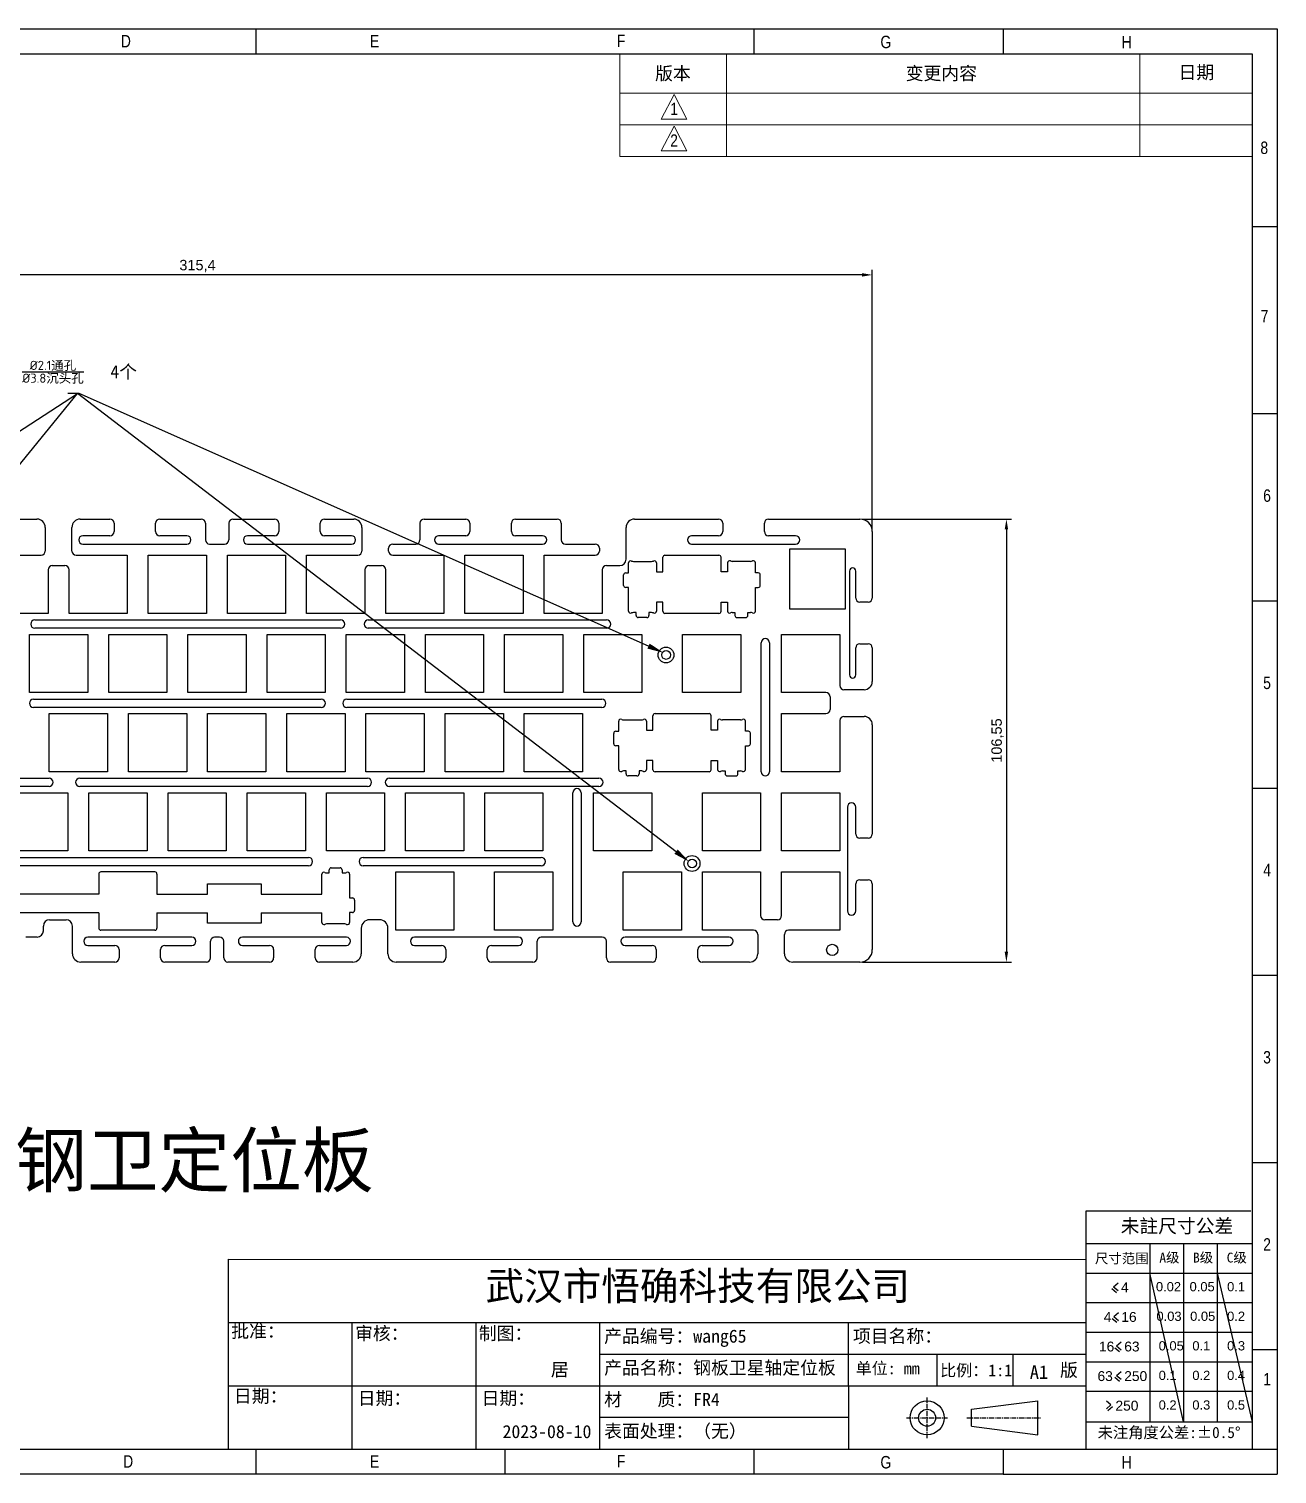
# Model space of a CAD drawing. Header units: millimetres. Extents: x 1591 to 2083, y -1082 to -735.
# Drawn here: x 1782.3 to 2082.6, y -1082.3 to -734.7 of the extents above; entities that cross this region are included whole.
import ezdxf
from ezdxf import colors
from ezdxf.entities.mleader import LeaderData, LeaderLine
from ezdxf.math import Vec2, Vec3

# ---------------------------------------------------------------- set-up
doc = ezdxf.new("R2010")
doc.units = ezdxf.units.MM
doc.linetypes.add('CENTER', pattern=[0.6, 0.375, -0.075, 0.075, -0.075])
doc.layers.add('TK', color=7, linetype='Continuous')
doc.layers.add('尺寸', color=3, linetype='Continuous')
doc.styles.get("Standard").update_dxf_attribs({"font": 'arial.ttf'})
doc.dimstyles.new('ISO-25', dxfattribs={"dimtxt": 2.5, "dimasz": 2.5, "dimexe": 1.25, "dimexo": 0.625, "dimtad": 1, "dimtxsty": 'Standard', "dimcen": 2.5, "dimadec": 0, "dimazin": 0, "dimtfac": 1, "dimtmove": 0, "dimatfit": 3, "dimfxl": 1, "dimarcsym": 0})

# ---------------------------------------------------------------- blocks, each defined once
blk = doc.blocks.new('*D1')
at = {"layer": 'Defpoints', "color": 0, "transparency": 16777216}
for p in [(1669.83, -793.89), (1669.83, -855.63), (1985.23, -855.63)]:
    blk.add_point(p, dxfattribs=at)
at = {"layer": '尺寸', "color": 0, "lineweight": -2, "transparency": 16777216}
for p, q in [((1669.83, -855), (1669.83, -792.64)), ((1982.73, -793.89), (1672.33, -793.89)), ((1985.23, -855), (1985.23, -792.64))]:
    blk.add_line(p, q, dxfattribs=at)
at = {"layer": '尺寸', "color": 0, "transparency": 16777216}
for points in [[(1672.33, -793.47), (1672.33, -794.31), (1669.83, -793.89)], [(1982.73, -793.47), (1982.73, -794.31), (1985.23, -793.89)]]:
    blk.add_solid(points, dxfattribs=at)
at = {"layer": '尺寸', "color": 0, "transparency": 16777216, "insert": (1822.85, -791.76), "char_height": 2.5, "attachment_point": 5}
blk.add_mtext('315,4', dxfattribs=at)
blk = doc.blocks.new('*D2')
at = {"layer": 'Defpoints', "color": 0, "transparency": 16777216}
for p in [(1982.23, -852.63), (1982.23, -959.18), (2017.5, -959.18)]:
    blk.add_point(p, dxfattribs=at)
at = {"layer": '尺寸', "color": 0, "lineweight": -2, "transparency": 16777216}
for p, q in [((1982.86, -852.63), (2018.75, -852.63)), ((2017.5, -855.13), (2017.5, -956.68)), ((1982.86, -959.18), (2018.75, -959.18))]:
    blk.add_line(p, q, dxfattribs=at)
at = {"layer": '尺寸', "color": 0, "transparency": 16777216}
for points in [[(2017.08, -855.13), (2017.91, -855.13), (2017.5, -852.63)], [(2017.08, -956.68), (2017.91, -956.68), (2017.5, -959.18)]]:
    blk.add_solid(points, dxfattribs=at)
at = {"layer": '尺寸', "color": 0, "transparency": 16777216, "insert": (2015.37, -905.9), "char_height": 2.5, "attachment_point": 5, "rotation": 90}
blk.add_mtext('106,55', dxfattribs=at)

msp = doc.modelspace()

# ---------------------------------------------------------------- linework, layer by layer
at = {"color": 0}
for p, q in [((1591.006, -734.722), (2082.637, -734.722)), ((1836.847, -734.722), (1836.847, -740.717)), ((1956.744, -734.722), (1956.744, -740.717)), ((2016.693, -734.722), (2016.693, -740.717)), ((2082.637, -734.722), (2082.637, -1082.34)), ((1597.001, -740.717), (2076.642, -740.717)), ((2076.642, -740.717), (2076.642, -1076.345)), ((2076.642, -782.232), (2082.637, -782.232)), ((2076.642, -827.257), (2082.637, -827.257)), ((2076.642, -872.287), (2082.637, -872.287)), ((2076.642, -917.316), (2082.637, -917.316)), ((2076.642, -962.345), (2082.637, -962.345)), ((2076.642, -985.979), (2076.642, -1038.305)), ((2076.642, -1007.374), (2082.637, -1007.374)), ((2076.333, -1019.089), (2036.62, -1019.089)), ((2036.62, -1019.089), (2036.62, -1033.171)), ((2036.62, -1020.602), (2036.62, -1076.345)), ((2036.62, -1026.859), (2076.642, -1026.859)), ((2052.031, -1026.859), (2052.031, -1069.731)), ((2060.132, -1026.859), (2060.132, -1069.731)), ((2068.232, -1026.859), (2068.232, -1069.731)), ((1830.3, -1030.677), (2036.62, -1030.687)), ((1830.3, -1076.345), (1830.3, -1030.677)), ((2036.62, -1033.972), (2076.642, -1033.972)), ((2042.878, -1037.719), (2043.99, -1038.652)), ((2043.259, -1037.265), (2044.371, -1036.332)), ((2043.259, -1037.265), (2044.371, -1038.198)), ((2036.62, -1041.084), (2076.642, -1041.084)), ((1830.3, -1045.89), (2036.62, -1045.89)), ((1860.086, -1076.345), (1860.086, -1045.89)), ((1889.872, -1076.345), (1889.872, -1045.89)), ((1919.658, -1076.345), (1919.658, -1045.89)), ((1979.53, -1061.105), (1979.53, -1045.89)), ((2042.986, -1044.882), (2044.097, -1045.815)), ((2043.367, -1044.428), (2044.478, -1043.495)), ((2043.367, -1044.428), (2044.478, -1045.361)), ((2036.62, -1048.197), (2076.642, -1048.197)), ((2043.584, -1051.945), (2044.696, -1052.878)), ((2043.965, -1051.491), (2045.077, -1050.558)), ((2043.965, -1051.491), (2045.077, -1052.424)), ((2076.642, -1052.404), (2082.637, -1052.404)), ((1919.658, -1053.497), (2036.62, -1053.497)), ((2000.72, -1053.497), (2000.72, -1061.105)), ((2019.047, -1053.644), (2019.047, -1061.105)), ((2036.62, -1055.31), (2076.642, -1055.31)), ((2043.584, -1059.058), (2044.696, -1059.99)), ((2043.965, -1058.603), (2045.077, -1057.671)), ((2043.965, -1058.603), (2045.077, -1059.536)), ((1830.3, -1061.105), (2036.62, -1061.105)), ((1979.53, -1061.105), (1979.53, -1076.345)), ((2036.62, -1062.423), (2076.642, -1062.423)), ((2009.078, -1066.753), (2025.031, -1064.704)), ((2009.078, -1070.851), (2009.078, -1066.753)), ((2025.031, -1072.899), (2025.031, -1064.704)), ((2042.666, -1065.716), (2041.554, -1064.783)), ((2042.666, -1065.716), (2041.554, -1066.649)), ((2043.047, -1066.17), (2041.935, -1067.103)), ((1979.53, -1068.725), (1919.658, -1068.725)), ((2036.62, -1069.731), (2076.642, -1069.731)), ((2009.078, -1070.851), (2025.031, -1072.899)), ((1773.009, -1076.345), (2036.62, -1076.345)), ((1836.847, -1076.345), (1836.847, -1082.34)), ((1896.795, -1076.345), (1896.795, -1082.34)), ((1956.744, -1076.345), (1956.744, -1082.34)), ((2016.693, -1076.345), (2016.693, -1082.34)), ((2036.62, -1076.33), (2076.642, -1076.345)), ((2036.62, -1076.345), (2082.637, -1076.345)), ((2016.693, -1082.34), (1776.898, -1082.34)), ((2016.693, -1082.34), (2082.637, -1082.34))]:
    msp.add_line(p, q, dxfattribs=at)
at = {"color": 0, "lineweight": 13}
for p, q in [((1924.504, -750.176), (1924.504, -740.717)), ((1950.116, -750.176), (1950.116, -740.717)), ((2049.642, -750.176), (2049.642, -740.717)), ((2076.592, -750.176), (1924.504, -750.176))]:
    msp.add_line(p, q, dxfattribs=at)
at = {"color": 247, "linetype": 'Continuous'}
for p, q in [((1769.986, -852.628), (1784.229, -852.628)), ((1786.229, -854.628), (1786.229, -860.313)), ((1792.629, -860.313), (1792.629, -854.628)), ((1794.629, -852.628), (1801.766, -852.628)), ((1802.766, -853.628), (1802.766, -855.628)), ((1812.766, -855.628), (1812.766, -853.628)), ((1813.766, -852.628), (1823.766, -852.628)), ((1824.766, -853.628), (1824.766, -857.628)), ((1830.385, -853.628), (1830.385, -857.628)), ((1831.385, -852.628), (1841.385, -852.628)), ((1842.385, -853.628), (1842.385, -855.628)), ((1852.385, -855.628), (1852.385, -853.628)), ((1853.385, -852.628), (1860.429, -852.628)), ((1862.429, -854.628), (1862.429, -860.313)), ((1876.38, -853.628), (1876.38, -857.628)), ((1877.38, -852.628), (1887.38, -852.628)), ((1888.38, -853.628), (1888.38, -855.628)), ((1898.38, -855.628), (1898.38, -853.628)), ((1899.38, -852.628), (1909.38, -852.628)), ((1910.38, -853.628), (1910.38, -857.628)), ((1925.979, -862.308), (1925.979, -854.628)), ((1927.979, -852.628), (1948.251, -852.628)), ((1949.251, -853.628), (1949.251, -855.628)), ((1959.251, -855.628), (1959.251, -853.628)), ((1960.251, -852.628), (1982.233, -852.628)), ((1801.766, -856.628), (1795.266, -856.628)), ((1820.266, -856.628), (1813.766, -856.628)), ((1841.385, -856.628), (1834.885, -856.628)), ((1859.885, -856.628), (1853.385, -856.628)), ((1887.38, -856.628), (1880.88, -856.628)), ((1905.88, -856.628), (1899.38, -856.628)), ((1948.251, -856.628), (1941.751, -856.628)), ((1966.751, -856.628), (1960.251, -856.628)), ((1985.233, -855.628), (1985.233, -871.616)), ((1772.907, -861.313), (1785.229, -861.313)), ((1793.629, -861.313), (1805.957, -861.313)), ((1795.266, -858.628), (1820.266, -858.628)), ((1805.957, -861.313), (1805.957, -875.312)), ((1811.008, -875.312), (1811.008, -861.313)), ((1811.008, -861.313), (1825.007, -861.313)), ((1825.007, -861.313), (1825.007, -875.312)), ((1825.766, -858.628), (1829.385, -858.628)), ((1830.058, -875.312), (1830.058, -861.313)), ((1830.058, -861.313), (1844.057, -861.313)), ((1834.885, -858.628), (1859.885, -858.628)), ((1844.057, -861.313), (1844.057, -875.312)), ((1849.108, -875.312), (1849.108, -861.313)), ((1849.108, -861.313), (1861.429, -861.313)), ((1868.829, -860.313), (1868.829, -859.628)), ((1869.829, -858.628), (1875.38, -858.628)), ((1869.829, -861.313), (1882.157, -861.313)), ((1880.88, -858.628), (1905.88, -858.628)), ((1882.157, -861.313), (1882.157, -875.312)), ((1887.208, -861.313), (1901.207, -861.313)), ((1887.208, -875.312), (1887.208, -861.313)), ((1901.207, -861.313), (1901.207, -875.312)), ((1906.258, -861.313), (1918.579, -861.313)), ((1906.258, -875.312), (1906.258, -861.313)), ((1911.38, -858.628), (1918.579, -858.628)), ((1919.579, -859.628), (1919.579, -860.313)), ((1941.751, -858.628), (1966.751, -858.628)), ((1965.408, -859.812), (1978.707, -859.812)), ((1965.408, -874.312), (1965.408, -859.812)), ((1978.707, -859.812), (1978.707, -874.312)), ((1786.907, -864.808), (1786.907, -875.312)), ((1787.907, -863.808), (1790.956, -863.808)), ((1791.956, -875.312), (1791.956, -864.808)), ((1863.107, -864.808), (1863.107, -875.312)), ((1864.107, -863.808), (1867.158, -863.808)), ((1868.158, -875.312), (1868.158, -864.808)), ((1920.257, -864.808), (1920.257, -875.312)), ((1921.257, -863.808), (1924.479, -863.808)), ((1979.733, -865.116), (1979.733, -890.116)), ((1981.233, -871.616), (1981.233, -865.116)), ((1786.907, -875.312), (1772.907, -875.312)), ((1805.957, -875.312), (1791.956, -875.312)), ((1825.007, -875.312), (1811.008, -875.312)), ((1844.057, -875.312), (1830.058, -875.312)), ((1863.107, -875.312), (1849.108, -875.312)), ((1882.157, -875.312), (1868.158, -875.312)), ((1901.207, -875.312), (1887.208, -875.312)), ((1920.257, -875.312), (1906.258, -875.312)), ((1978.707, -874.312), (1965.408, -874.312)), ((1984.233, -872.616), (1982.233, -872.616)), ((1783.713, -876.881), (1857.289, -876.881)), ((1857.289, -878.881), (1783.713, -878.881)), ((1863.956, -876.881), (1921.279, -876.881)), ((1921.279, -878.881), (1863.956, -878.881)), ((1782.433, -894.362), (1782.433, -880.363)), ((1782.433, -880.363), (1796.432, -880.363)), ((1796.432, -880.363), (1796.432, -894.362)), ((1801.483, -894.362), (1801.483, -880.363)), ((1801.483, -880.363), (1815.482, -880.363)), ((1815.482, -880.363), (1815.482, -894.362)), ((1820.533, -894.362), (1820.533, -880.363)), ((1820.533, -880.363), (1834.532, -880.363)), ((1834.532, -880.363), (1834.532, -894.362)), ((1839.583, -894.362), (1839.583, -880.363)), ((1839.583, -880.363), (1853.582, -880.363)), ((1853.582, -880.363), (1853.582, -894.362)), ((1858.633, -894.362), (1858.633, -880.363)), ((1858.633, -880.363), (1872.632, -880.363)), ((1872.632, -880.363), (1872.632, -894.362)), ((1877.683, -880.363), (1891.682, -880.363)), ((1877.683, -894.362), (1877.683, -880.363)), ((1891.682, -880.363), (1891.682, -894.362)), ((1896.733, -880.363), (1910.732, -880.363)), ((1896.733, -894.362), (1896.733, -880.363)), ((1910.732, -880.363), (1910.732, -894.362)), ((1915.783, -880.363), (1929.782, -880.363)), ((1915.783, -894.362), (1915.783, -880.363)), ((1929.782, -880.363), (1929.782, -894.362)), ((1939.595, -880.363), (1953.595, -880.363)), ((1939.595, -894.362), (1939.595, -880.363)), ((1953.595, -880.363), (1953.595, -894.362)), ((1958.481, -913.412), (1958.481, -882.363)), ((1960.481, -882.363), (1960.481, -913.412)), ((1963.408, -880.363), (1977.407, -880.363)), ((1963.408, -894.362), (1963.408, -880.363)), ((1977.407, -880.363), (1977.407, -892.678)), ((1982.233, -882.616), (1984.233, -882.616)), ((1981.233, -890.116), (1981.233, -883.616)), ((1985.233, -883.616), (1985.233, -891.678)), ((1796.432, -894.362), (1782.433, -894.362)), ((1783.411, -895.945), (1852.648, -895.945)), ((1815.482, -894.362), (1801.483, -894.362)), ((1834.532, -894.362), (1820.533, -894.362)), ((1853.582, -894.362), (1839.583, -894.362)), ((1872.632, -894.362), (1858.633, -894.362)), ((1858.786, -895.945), (1920.14, -895.945)), ((1891.682, -894.362), (1877.683, -894.362)), ((1910.732, -894.362), (1896.733, -894.362)), ((1929.782, -894.362), (1915.783, -894.362)), ((1953.595, -894.362), (1939.595, -894.362)), ((1974.069, -894.362), (1963.408, -894.362)), ((1975.069, -895.362), (1975.069, -898.413)), ((1983.233, -893.678), (1978.407, -893.678)), ((1852.648, -897.945), (1783.411, -897.945)), ((1787.195, -913.412), (1787.195, -899.413)), ((1787.195, -899.413), (1801.195, -899.413)), ((1801.195, -899.413), (1801.195, -913.412)), ((1806.245, -913.412), (1806.245, -899.413)), ((1806.245, -899.413), (1820.245, -899.413)), ((1820.245, -899.413), (1820.245, -913.412)), ((1825.295, -913.412), (1825.295, -899.413)), ((1825.295, -899.413), (1839.295, -899.413)), ((1839.295, -899.413), (1839.295, -913.412)), ((1844.345, -899.413), (1858.345, -899.413)), ((1844.345, -913.412), (1844.345, -899.413)), ((1858.345, -899.413), (1858.345, -913.412)), ((1920.14, -897.945), (1858.786, -897.945)), ((1863.395, -899.413), (1877.395, -899.413)), ((1863.395, -913.412), (1863.395, -899.413)), ((1877.395, -899.413), (1877.395, -913.412)), ((1882.445, -899.413), (1896.445, -899.413)), ((1882.445, -913.412), (1882.445, -899.413)), ((1896.445, -899.413), (1896.445, -913.412)), ((1901.495, -899.413), (1915.495, -899.413)), ((1901.495, -913.412), (1901.495, -899.413)), ((1915.495, -899.413), (1915.495, -913.412)), ((1963.408, -899.413), (1974.069, -899.413)), ((1963.408, -913.412), (1963.408, -899.413)), ((1978.407, -900.078), (1983.233, -900.078)), ((1977.407, -901.078), (1977.407, -913.412)), ((1985.233, -902.078), (1985.233, -928.384)), ((1801.195, -913.412), (1787.195, -913.412)), ((1820.245, -913.412), (1806.245, -913.412)), ((1839.295, -913.412), (1825.295, -913.412)), ((1858.345, -913.412), (1844.345, -913.412)), ((1877.395, -913.412), (1863.395, -913.412)), ((1896.445, -913.412), (1882.445, -913.412)), ((1915.495, -913.412), (1901.495, -913.412)), ((1977.407, -913.412), (1963.408, -913.412)), ((1717.887, -914.947), (1787.123, -914.947)), ((1787.123, -916.947), (1717.887, -916.947)), ((1794.504, -914.947), (1863.741, -914.947)), ((1863.741, -916.947), (1794.504, -916.947)), ((1869.035, -914.947), (1919.435, -914.947)), ((1919.435, -916.947), (1869.035, -916.947)), ((1777.67, -918.463), (1791.67, -918.463)), ((1791.67, -918.463), (1791.67, -932.462)), ((1796.72, -932.462), (1796.72, -918.463)), ((1796.72, -918.463), (1810.72, -918.463)), ((1810.72, -918.463), (1810.72, -932.462)), ((1815.77, -932.462), (1815.77, -918.463)), ((1815.77, -918.463), (1829.77, -918.463)), ((1829.77, -918.463), (1829.77, -932.462)), ((1834.82, -918.463), (1848.82, -918.463)), ((1834.82, -932.462), (1834.82, -918.463)), ((1848.82, -918.463), (1848.82, -932.462)), ((1853.87, -918.463), (1867.87, -918.463)), ((1853.87, -932.462), (1853.87, -918.463)), ((1867.87, -918.463), (1867.87, -932.462)), ((1872.92, -918.463), (1886.92, -918.463)), ((1872.92, -932.462), (1872.92, -918.463)), ((1886.92, -918.463), (1886.92, -932.462)), ((1891.97, -918.463), (1905.97, -918.463)), ((1891.97, -932.462), (1891.97, -918.463)), ((1905.97, -918.463), (1905.97, -932.462)), ((1913.164, -949.512), (1913.164, -918.463)), ((1915.164, -918.463), (1915.164, -949.512)), ((1918.164, -918.463), (1932.163, -918.463)), ((1918.164, -932.462), (1918.164, -918.463)), ((1932.163, -918.463), (1932.163, -932.462)), ((1944.358, -918.463), (1958.357, -918.463)), ((1944.358, -932.462), (1944.358, -918.463)), ((1958.357, -918.463), (1958.357, -932.462)), ((1963.408, -918.463), (1977.407, -918.463)), ((1963.408, -932.462), (1963.408, -918.463)), ((1977.407, -918.463), (1977.407, -932.462)), ((1979.233, -921.884), (1979.233, -946.884)), ((1981.233, -928.384), (1981.233, -921.884)), ((1984.233, -929.384), (1982.233, -929.384)), ((1762.862, -933.998), (1849.54, -933.998)), ((1791.67, -932.462), (1777.67, -932.462)), ((1810.72, -932.462), (1796.72, -932.462)), ((1829.77, -932.462), (1815.77, -932.462)), ((1848.82, -932.462), (1834.82, -932.462)), ((1867.87, -932.462), (1853.87, -932.462)), ((1862.736, -933.998), (1905.581, -933.998)), ((1886.92, -932.462), (1872.92, -932.462)), ((1905.97, -932.462), (1891.97, -932.462)), ((1932.163, -932.462), (1918.164, -932.462)), ((1958.357, -932.462), (1944.358, -932.462)), ((1977.407, -932.462), (1963.408, -932.462)), ((1849.54, -935.998), (1762.862, -935.998)), ((1905.581, -935.998), (1862.736, -935.998)), ((1870.539, -937.513), (1884.538, -937.513)), ((1870.539, -951.512), (1870.539, -937.513)), ((1884.538, -937.513), (1884.538, -951.512)), ((1894.35, -937.513), (1908.351, -937.513)), ((1894.35, -951.512), (1894.35, -937.513)), ((1908.351, -937.513), (1908.351, -951.512)), ((1925.308, -937.513), (1939.307, -937.513)), ((1925.308, -951.512), (1925.308, -937.513)), ((1939.307, -937.513), (1939.307, -951.512)), ((1944.358, -937.513), (1958.357, -937.513)), ((1944.358, -951.512), (1944.358, -937.513)), ((1958.357, -937.513), (1958.357, -948.008)), ((1963.408, -937.513), (1977.407, -937.513)), ((1963.408, -948.008), (1963.408, -937.513)), ((1977.407, -937.513), (1977.407, -951.512)), ((1981.233, -946.884), (1981.233, -940.384)), ((1982.233, -939.384), (1984.233, -939.384)), ((1985.233, -940.384), (1985.233, -956.178)), ((1785.759, -951.678), (1785.759, -950.508)), ((1787.259, -949.008), (1791.259, -949.008)), ((1792.759, -957.178), (1792.759, -950.508)), ((1862.259, -951.008), (1862.259, -957.178)), ((1866.659, -949.008), (1864.259, -949.008)), ((1868.659, -957.178), (1868.659, -951.008)), ((1884.538, -951.512), (1870.539, -951.512)), ((1908.351, -951.512), (1894.35, -951.512)), ((1939.307, -951.512), (1925.308, -951.512)), ((1956.679, -951.512), (1944.358, -951.512)), ((1962.408, -949.008), (1959.357, -949.008)), ((1977.407, -951.512), (1965.079, -951.512)), ((1784.259, -953.178), (1781.573, -953.178)), ((1821.481, -953.178), (1796.481, -953.178)), ((1796.481, -955.178), (1802.981, -955.178)), ((1814.981, -955.178), (1821.481, -955.178)), ((1825.981, -958.178), (1825.981, -954.178)), ((1828.177, -953.178), (1826.981, -953.178)), ((1829.177, -958.178), (1829.177, -954.178)), ((1858.677, -953.178), (1833.677, -953.178)), ((1833.677, -955.178), (1840.177, -955.178)), ((1852.177, -955.178), (1858.677, -955.178)), ((1900.078, -953.178), (1875.078, -953.178)), ((1875.078, -955.178), (1881.578, -955.178)), ((1893.578, -955.178), (1900.078, -955.178)), ((1904.578, -958.178), (1904.578, -954.178)), ((1920.255, -953.178), (1905.578, -953.178)), ((1921.255, -958.178), (1921.255, -954.178)), ((1950.755, -953.178), (1925.755, -953.178)), ((1925.755, -955.178), (1932.255, -955.178)), ((1944.255, -955.178), (1950.755, -955.178)), ((1957.679, -952.512), (1957.679, -957.178)), ((1964.079, -957.178), (1964.079, -952.512)), ((1802.981, -959.178), (1794.759, -959.178)), ((1803.981, -956.178), (1803.981, -958.178)), ((1813.981, -958.178), (1813.981, -956.178)), ((1824.981, -959.178), (1814.981, -959.178)), ((1840.177, -959.178), (1830.177, -959.178)), ((1841.177, -956.178), (1841.177, -958.178)), ((1851.177, -958.178), (1851.177, -956.178)), ((1860.259, -959.178), (1852.177, -959.178)), ((1881.578, -959.178), (1870.659, -959.178)), ((1882.578, -956.178), (1882.578, -958.178)), ((1892.578, -958.178), (1892.578, -956.178)), ((1903.578, -959.178), (1893.578, -959.178)), ((1932.255, -959.178), (1922.255, -959.178)), ((1933.255, -956.178), (1933.255, -958.178)), ((1943.255, -958.178), (1943.255, -956.178)), ((1955.679, -959.178), (1944.255, -959.178)), ((1982.233, -959.178), (1966.079, -959.178))]:
    msp.add_line(p, q, dxfattribs=at)
at = {"color": 1}
for p, q in [((1934.833, -865.313), (1934.833, -861.813)), ((1935.333, -861.313), (1948.333, -861.313)), ((1948.833, -865.313), (1948.833, -861.813)), ((1925.883, -865.564), (1926.583, -865.564)), ((1926.583, -865.564), (1926.583, -863.164)), ((1927.737, -862.814), (1932.129, -862.814)), ((1933.283, -863.164), (1933.283, -865.313)), ((1933.283, -865.313), (1934.833, -865.313)), ((1950.383, -865.313), (1948.833, -865.313)), ((1950.383, -863.158), (1950.383, -865.313)), ((1955.929, -862.808), (1951.537, -862.808)), ((1957.083, -865.558), (1957.083, -863.158)), ((1957.783, -865.558), (1957.083, -865.558)), ((1925.383, -868.564), (1925.383, -866.064)), ((1958.283, -868.558), (1958.283, -866.058)), ((1926.583, -869.064), (1925.883, -869.064)), ((1926.583, -874.764), (1926.583, -869.064)), ((1957.083, -874.758), (1957.083, -869.058)), ((1957.083, -869.058), (1957.783, -869.058)), ((1928.383, -875.114), (1927.737, -875.114)), ((1928.383, -875.814), (1928.383, -875.114)), ((1932.129, -875.114), (1931.483, -875.114)), ((1931.483, -875.114), (1931.483, -875.814)), ((1934.833, -872.613), (1933.283, -872.613)), ((1933.283, -872.613), (1933.283, -874.764)), ((1934.833, -874.813), (1934.833, -872.613)), ((1948.333, -875.313), (1935.333, -875.313)), ((1948.833, -874.813), (1948.833, -872.613)), ((1948.833, -872.613), (1950.383, -872.613)), ((1950.383, -872.613), (1950.383, -874.758)), ((1951.537, -875.108), (1952.183, -875.108)), ((1952.183, -875.108), (1952.183, -875.808)), ((1955.283, -875.808), (1955.283, -875.108)), ((1955.283, -875.108), (1955.929, -875.108)), ((1930.983, -876.314), (1928.883, -876.314)), ((1952.683, -876.308), (1954.783, -876.308)), ((1932.451, -903.413), (1932.451, -899.913)), ((1932.951, -899.413), (1945.951, -899.413)), ((1946.451, -903.413), (1946.451, -899.913)), ((1923.501, -903.664), (1924.201, -903.664)), ((1924.201, -903.664), (1924.201, -901.264)), ((1925.355, -900.914), (1929.747, -900.914)), ((1930.901, -901.264), (1930.901, -903.413)), ((1930.901, -903.413), (1932.451, -903.413)), ((1948.001, -903.413), (1946.451, -903.413)), ((1948.001, -901.258), (1948.001, -903.413)), ((1953.547, -900.908), (1949.155, -900.908)), ((1954.701, -903.658), (1954.701, -901.258)), ((1955.401, -903.658), (1954.701, -903.658)), ((1923.001, -906.664), (1923.001, -904.164)), ((1924.201, -907.164), (1923.501, -907.164)), ((1924.201, -912.864), (1924.201, -907.164)), ((1954.701, -912.858), (1954.701, -907.158)), ((1954.701, -907.158), (1955.401, -907.158)), ((1955.901, -906.658), (1955.901, -904.158)), ((1932.451, -910.713), (1930.901, -910.713)), ((1930.901, -910.713), (1930.901, -912.864)), ((1932.451, -912.913), (1932.451, -910.713)), ((1946.451, -912.913), (1946.451, -910.713)), ((1946.451, -910.713), (1948.001, -910.713)), ((1948.001, -910.713), (1948.001, -912.858)), ((1926.001, -913.214), (1925.355, -913.214)), ((1926.001, -913.914), (1926.001, -913.214)), ((1929.747, -913.214), (1929.101, -913.214)), ((1929.101, -913.214), (1929.101, -913.914)), ((1945.951, -913.413), (1932.951, -913.413)), ((1949.155, -913.208), (1949.801, -913.208)), ((1949.801, -913.208), (1949.801, -913.908)), ((1952.901, -913.908), (1952.901, -913.208)), ((1952.901, -913.208), (1953.547, -913.208)), ((1928.601, -914.414), (1926.501, -914.414)), ((1950.301, -914.408), (1952.401, -914.408)), ((1799.101, -938.013), (1799.101, -942.809)), ((1812.601, -937.513), (1799.601, -937.513)), ((1813.101, -938.013), (1813.101, -942.809)), ((1852.751, -942.81), (1852.751, -938.063)), ((1853.905, -937.713), (1854.551, -937.713)), ((1854.551, -937.713), (1854.551, -937.013)), ((1855.051, -936.513), (1857.151, -936.513)), ((1857.651, -937.013), (1857.651, -937.713)), ((1857.651, -937.713), (1858.297, -937.713)), ((1859.451, -938.063), (1859.451, -943.763)), ((1799.101, -942.809), (1759.451, -942.808)), ((1813.101, -942.809), (1825.242, -942.809)), ((1838.193, -942.809), (1852.751, -942.81)), ((1859.451, -943.763), (1860.151, -943.763)), ((1860.651, -944.263), (1860.651, -946.763)), ((1799.101, -947.309), (1759.451, -947.308)), ((1799.101, -947.309), (1799.101, -951.013)), ((1813.101, -947.309), (1825.242, -947.309)), ((1813.101, -947.309), (1813.101, -951.013)), ((1838.193, -947.309), (1852.751, -947.309)), ((1852.751, -949.663), (1852.751, -947.309)), ((1860.151, -947.263), (1859.451, -947.263)), ((1859.451, -947.263), (1859.451, -949.663)), ((1812.601, -951.513), (1799.601, -951.513)), ((1858.297, -950.013), (1853.905, -950.013))]:
    msp.add_line(p, q, dxfattribs=at)
for p, q in [((2060.132, -1069.731), (2052.031, -1033.972)), ((2068.232, -1033.972), (2076.642, -1069.731))]:
    msp.add_line(p, q)
at = {"color": 0, "linetype": 'CENTER', "ltscale": 3}
for p, q in [((1998.416, -1073.727), (1998.416, -1063.877)), ((1993.49, -1068.802), (2003.341, -1068.802)), ((2007.936, -1068.802), (2025.896, -1068.802))]:
    msp.add_line(p, q, dxfattribs=at)
at = {"color": 1, "linetype": 'Continuous'}
for points in [[(1825.242, -942.809), (1825.242, -940.398), (1838.193, -940.398), (1838.193, -942.809)], [(1838.193, -947.309), (1838.193, -949.791), (1825.242, -949.791), (1825.242, -947.309)]]:
    msp.add_lwpolyline(points, dxfattribs=at)
for centre, radius in [((1935.595, -885.312), 1.9), ((1935.595, -885.312), 1.05), ((1941.858, -935.462), 1.9), ((1941.858, -935.462), 1.05)]:
    msp.add_circle(centre, radius)
at = {"color": 247, "linetype": 'Continuous'}
msp.add_circle((1975.593, -956.258), 1.35, dxfattribs=at)
at = {"color": 0}
for radius in [4.098, 2.049]:
    msp.add_circle((1998.416, -1068.802), radius, dxfattribs=at)
at = {"color": 247, "linetype": 'Continuous'}
for centre, radius, start, end in [((1784.229, -854.628), 2, 0, 90), ((1794.629, -854.628), 2, 90, 180), ((1801.766, -853.628), 1, 0, 90), ((1813.766, -853.628), 1, 90, 180), ((1823.766, -853.628), 1, 0, 90), ((1831.385, -853.628), 1, 90, 180), ((1841.385, -853.628), 1, 0, 90), ((1853.385, -853.628), 1, 90, 180), ((1860.429, -854.628), 2, 0, 90), ((1877.38, -853.628), 1, 90, 180), ((1887.38, -853.628), 1, 0, 90), ((1899.38, -853.628), 1, 90, 180), ((1909.38, -853.628), 1, 0, 90), ((1927.979, -854.628), 2, 90, 180), ((1948.251, -853.628), 1, 0, 90), ((1960.251, -853.628), 1, 90, 180), ((1982.233, -855.628), 3, 0, 90), ((1795.266, -857.628), 1, 90, 270), ((1801.766, -855.628), 1, 270, 0), ((1813.766, -855.628), 1, 180, 270), ((1820.266, -857.628), 1, 270, 90), ((1825.766, -857.628), 1, 180, 270), ((1829.385, -857.628), 1, 270, 0), ((1834.885, -857.628), 1, 90, 270), ((1841.385, -855.628), 1, 270, 0), ((1853.385, -855.628), 1, 180, 270), ((1859.885, -857.628), 1, 270, 90), ((1875.38, -857.628), 1, 270, 0), ((1880.88, -857.628), 1, 90, 270), ((1887.38, -855.628), 1, 270, 0), ((1899.38, -855.628), 1, 180, 270), ((1905.88, -857.628), 1, 270, 90), ((1911.38, -857.628), 1, 180, 270), ((1941.751, -857.628), 1, 90, 270), ((1948.251, -855.628), 1, 270, 360), ((1960.251, -855.628), 1, 180, 270), ((1966.751, -857.628), 1, 270, 90), ((1785.229, -860.313), 1, 270, 0), ((1793.629, -860.313), 1, 180, 270), ((1861.429, -860.313), 1, 270, 0), ((1869.829, -859.628), 1, 90, 180), ((1869.829, -860.313), 1, 180, 270), ((1918.579, -859.628), 1, 0, 90), ((1918.579, -860.313), 1, 270, 0), ((1787.907, -864.808), 1, 90, 180), ((1790.956, -864.808), 1, 0, 90), ((1864.107, -864.808), 1, 90, 180), ((1867.158, -864.808), 1, 0, 90), ((1921.257, -864.808), 1, 90, 180), ((1924.479, -862.308), 1.5, 270, 0), ((1980.483, -865.116), 0.75, 0, 180), ((1982.233, -871.616), 1, 180, 270), ((1984.233, -871.616), 1, 270, 0), ((1783.713, -877.881), 1, 90, 270), ((1857.289, -877.881), 1, 270, 90), ((1863.956, -877.881), 1, 90, 270), ((1921.279, -877.881), 1, 270, 90), ((1959.481, -882.363), 1, 0, 180), ((1982.233, -883.616), 1, 90, 180), ((1984.233, -883.616), 1, 0, 90), ((1978.407, -892.678), 1, 180, 270), ((1980.483, -890.116), 0.75, 180, 0), ((1983.233, -891.678), 2, 270, 0), ((1783.411, -896.945), 1, 90, 270), ((1852.648, -896.945), 1, 270, 90), ((1858.786, -896.945), 1, 90, 270), ((1920.14, -896.945), 1, 270, 90), ((1974.069, -895.362), 1, 0, 90), ((1974.069, -898.413), 1, 270, 0), ((1978.407, -901.078), 1, 90, 180), ((1983.233, -902.078), 2, 0, 90), ((1959.481, -913.412), 1, 180, 0), ((1787.123, -915.947), 1, 270, 90), ((1794.504, -915.947), 1, 90, 270), ((1863.741, -915.947), 1, 270, 90), ((1869.035, -915.947), 1, 90, 270), ((1914.164, -918.463), 1, 0, 180), ((1919.435, -915.947), 1, 270, 90), ((1980.233, -921.884), 1, 0, 180), ((1982.233, -928.384), 1, 180, 270), ((1984.233, -928.384), 1, 270, 0), ((1849.54, -934.998), 1, 270, 90), ((1862.736, -934.998), 1, 90, 270), ((1905.581, -934.998), 1, 270, 90), ((1982.233, -940.384), 1, 90, 180), ((1984.233, -940.384), 1, 0, 90), ((1959.357, -948.008), 1, 180, 270), ((1962.408, -948.008), 1, 270, 0), ((1980.233, -946.884), 1, 180, 0), ((1784.259, -951.678), 1.5, 270, 0), ((1787.259, -950.508), 1.5, 90, 180), ((1791.259, -950.508), 1.5, 0, 90), ((1864.259, -951.008), 2, 90, 180), ((1866.659, -951.008), 2, 0, 90), ((1914.164, -949.512), 1, 180, 0), ((1956.679, -952.512), 1, 0, 90), ((1965.079, -952.512), 1, 90, 180), ((1796.481, -954.178), 1, 90, 270), ((1802.981, -956.178), 1, 0, 90), ((1814.981, -956.178), 1, 90, 180), ((1821.481, -954.178), 1, 270, 90), ((1826.981, -954.178), 1, 90, 180), ((1828.177, -954.178), 1, 0, 90), ((1833.677, -954.178), 1, 90, 270), ((1840.177, -956.178), 1, 0, 90), ((1852.177, -956.178), 1, 90, 180), ((1858.677, -954.178), 1, 270, 90), ((1875.078, -954.178), 1, 90, 270), ((1881.578, -956.178), 1, 0, 90), ((1893.578, -956.178), 1, 90, 180), ((1900.078, -954.178), 1, 270, 90), ((1905.578, -954.178), 1, 90, 180), ((1920.255, -954.178), 1, 0, 90), ((1925.755, -954.178), 1, 90, 270), ((1932.255, -956.178), 1, 0, 90), ((1944.255, -956.178), 1, 90, 180), ((1950.755, -954.178), 1, 270, 90), ((1794.759, -957.178), 2, 180, 270), ((1802.981, -958.178), 1, 270, 0), ((1814.981, -958.178), 1, 180, 270), ((1824.981, -958.178), 1, 270, 0), ((1830.177, -958.178), 1, 180, 270), ((1840.177, -958.178), 1, 270, 0), ((1852.177, -958.178), 1, 180, 270), ((1860.259, -957.178), 2, 270, 0), ((1870.659, -957.178), 2, 180, 270), ((1881.578, -958.178), 1, 270, 0), ((1893.578, -958.178), 1, 180, 270), ((1903.578, -958.178), 1, 270, 0), ((1922.255, -958.178), 1, 180, 270), ((1932.255, -958.178), 1, 270, 0), ((1944.255, -958.178), 1, 180, 270), ((1955.679, -957.178), 2, 270, 0), ((1966.079, -957.178), 2, 180, 270), ((1982.233, -956.178), 3, 270, 0)]:
    msp.add_arc(centre, radius, start, end, dxfattribs=at)
at = {"color": 1}
for centre, radius, start, end in [((1935.333, -861.813), 0.5, 90, 180), ((1948.333, -861.813), 0.5, 0, 90), ((1925.883, -866.064), 0.5, 90, 180), ((1927.083, -863.164), 0.5, 64.15807, 180), ((1927.737, -861.814), 1, 244.15807, 270), ((1932.129, -861.814), 1, 270, 295.84193), ((1932.783, -863.164), 0.5, 0, 115.84193), ((1950.883, -863.158), 0.5, 64.15807, 180), ((1951.537, -861.808), 1, 244.15807, 270), ((1955.929, -861.808), 1, 270, 295.84193), ((1956.583, -863.158), 0.5, 0, 115.84193), ((1957.783, -866.058), 0.5, 0, 90), ((1925.883, -868.564), 0.5, 180, 270), ((1957.783, -868.558), 0.5, 270, 0), ((1927.083, -874.764), 0.5, 180, 295.84193), ((1927.737, -876.114), 1, 90, 115.84193), ((1928.883, -875.814), 0.5, 180, 270), ((1930.983, -875.814), 0.5, 270, 0), ((1932.129, -876.114), 1, 64.15807, 90), ((1932.783, -874.764), 0.5, 244.15807, 0), ((1935.333, -874.813), 0.5, 180, 270), ((1948.333, -874.813), 0.5, 270, 0), ((1950.883, -874.758), 0.5, 180, 295.84193), ((1951.537, -876.108), 1, 90, 115.84193), ((1952.683, -875.808), 0.5, 180, 270), ((1954.783, -875.808), 0.5, 270, 0), ((1955.929, -876.108), 1, 64.15807, 90), ((1956.583, -874.758), 0.5, 244.15807, 0), ((1932.951, -899.913), 0.5, 90, 180), ((1945.951, -899.913), 0.5, 0, 90), ((1923.501, -904.164), 0.5, 90, 180), ((1924.701, -901.264), 0.5, 64.15807, 180), ((1925.355, -899.914), 1, 244.15807, 270), ((1929.747, -899.914), 1, 270, 295.84193), ((1930.401, -901.264), 0.5, 0, 115.84193), ((1948.501, -901.258), 0.5, 64.15807, 180), ((1949.155, -899.908), 1, 244.15807, 270), ((1953.547, -899.908), 1, 270, 295.84193), ((1954.201, -901.258), 0.5, 0, 115.84193), ((1955.401, -904.158), 0.5, 0, 90), ((1923.501, -906.664), 0.5, 180, 270), ((1955.401, -906.658), 0.5, 270, 0), ((1924.701, -912.864), 0.5, 180, 295.84193), ((1925.355, -914.214), 1, 90, 115.84193), ((1926.501, -913.914), 0.5, 180, 270), ((1928.601, -913.914), 0.5, 270, 0), ((1929.747, -914.214), 1, 64.15807, 90), ((1930.401, -912.864), 0.5, 244.15807, 0), ((1932.951, -912.913), 0.5, 180, 270), ((1945.951, -912.913), 0.5, 270, 0), ((1948.501, -912.858), 0.5, 180, 295.84193), ((1949.155, -914.208), 1, 90, 115.84193), ((1950.301, -913.908), 0.5, 180, 270), ((1952.401, -913.908), 0.5, 270, 0), ((1953.547, -914.208), 1, 64.15807, 90), ((1954.201, -912.858), 0.5, 244.15807, 0), ((1799.601, -938.013), 0.5, 90, 180), ((1812.601, -938.013), 0.5, 0, 90), ((1853.251, -938.063), 0.5, 64.15807, 180), ((1853.905, -936.713), 1, 244.15807, 270), ((1855.051, -937.013), 0.5, 90, 180), ((1857.151, -937.013), 0.5, 0, 90), ((1858.297, -936.713), 1, 270, 295.84193), ((1858.951, -938.063), 0.5, 0, 115.84193), ((1860.151, -944.263), 0.5, 0, 90), ((1860.151, -946.763), 0.5, 270, 0), ((1799.601, -951.013), 0.5, 180, 270), ((1812.601, -951.013), 0.5, 270, 0), ((1853.251, -949.663), 0.5, 180, 295.84193), ((1853.905, -951.013), 1, 90, 115.84193), ((1858.297, -951.013), 1, 64.15807, 90), ((1858.951, -949.663), 0.5, 244.15807, 0)]:
    msp.add_arc(centre, radius, start, end, dxfattribs=at)
at = {"layer": 'TK', "color": 0, "lineweight": 13}
for p, q in [((1924.504, -765.392), (1924.504, -750.176)), ((1950.116, -765.392), (1950.116, -750.176)), ((2049.642, -765.392), (2049.642, -750.176)), ((2076.592, -757.784), (1924.504, -757.784)), ((2076.592, -765.392), (1924.504, -765.392))]:
    msp.add_line(p, q, dxfattribs=at)
at = {"layer": 'TK', "color": 0, "lineweight": 13, "flags": 128}
for points in [[(1937.523, -750.508), (1940.596, -756.456), (1934.45, -756.456)], [(1937.523, -758.137), (1940.596, -764.085), (1934.45, -764.085)]]:
    msp.add_lwpolyline(points, close=True, dxfattribs=at)
at = {"layer": '尺寸', "linetype": 'Continuous'}
msp.add_line((1783.411, -895.945), (1852.648, -895.945), dxfattribs=at)

# ---------------------------------------------------------------- texts
at = {"color": 0, "width": 0.8}
for s, height, p in [('D', 2.997, (1804.4, -739.168)), ('E', 2.997, (1864.349, -739.168)), ('F', 2.997, (1923.743, -739.115)), ('G ', 2.9974, (1987.186, -739.357)), ('H', 2.997, (2045.231, -739.387)), ('8', 2.997, (2078.612, -764.806)), ('7', 2.997, (2078.701, -805.313)), ('6', 2.997, (2079.287, -848.483)), ('5', 2.997, (2079.287, -893.512)), ('4', 2.997, (2079.287, -938.542)), ('3', 2.997, (2079.287, -983.571)), ('2', 2.997, (2079.287, -1028.6)), ('1 ', 2.9974, (2079.287, -1061.019)), ('D ', 2.9974, (1804.955, -1080.79)), ('E', 2.997, (1864.349, -1080.79)), ('F', 2.997, (1923.743, -1080.738)), ('G ', 2.9974, (1987.186, -1080.98)), ('H', 2.997, (2045.231, -1081.009))]:
    msp.add_text(s, height=height, dxfattribs=at).set_placement(p)
msp.add_text('钢卫定位板', height=12.6485).set_placement((1778.98, -1013.184))
at = {"color": 0, "lineweight": 13, "char_height": 3.1433, "width": 32.42945, "attachment_point": 1}
for s, insert in [('版本', (1932.965, -743.856)), ('变更内容', (1993.275, -743.829)), ('日期', (2058.933, -743.592))]:
    msp.add_mtext(s, dxfattribs=dict(at, insert=insert))
at = {"color": 0, "attachment_point": 1}
for s, insert, char_height, width in [('未註尺寸公差', (2044.998, -1020.999), 3.3106, 117.95877), ('尺寸范围{\\fTxt|b0|i0|c134|p2;}', (2038.798, -1029.272), 2.37092, 117.95877), ('{\\fSimSun|b0|i0|c134|p2;A级}', (2054.308, -1029.079), 2.37092, 117.95878), ('{\\fSimSun|b0|i0|c0|p2;B\\fSimSun|b0|i0|c134|p2;级}', (2062.409, -1029.079), 2.37092, 117.95878), ('{\\fSimSun|b0|i0|c134|p2;C级}', (2070.509, -1029.079), 2.37092, 117.95878), ('4', (2045.063, -1036.245), 2.371, 117.95877), ('0.02', (2053.477, -1036.147), 2.2227, 117.95877), ('0.05', (2061.577, -1036.147), 2.2227, 117.95877), ('0.1', (2070.605, -1036.147), 2.2227, 117.95877), ('{\\fSimSun|b0|i0|c134|p2;批准：}', (1830.969, -1046.395), 3.14326, 58.90916), ('4', (2040.918, -1043.357), 2.371, 117.95877), ('16', (2045.151, -1043.357), 2.3709, 117.95877), ('0.03', (2053.608, -1043.259), 2.2227, 117.95877), ('0.05', (2061.709, -1043.259), 2.2227, 117.95877), ('0.2', (2070.605, -1043.259), 2.2227, 117.95877), ('{\\fSimSun|b0|i0|c134|p2;审核：}', (1860.755, -1046.9), 3.14326, 58.90916), ('{\\fSimSun|b0|i0|c134|p2;制图：}', (1890.541, -1046.9), 3.14326, 58.90916), ('{\\fSimSun|b0|i0|c134|p2;产品编号：\\fSimSun|b0|i0|c0|p2;wang65}', (1920.706, -1047.581), 3.14326, 58.90916), ('{\\fSimSun|b0|i0|c134|p2;项目名称：}', (1980.578, -1047.581), 3.14326, 58.90916), ('16', (2039.772, -1050.47), 2.3709, 117.95877), ('63', (2045.857, -1050.47), 2.3709, 117.95877), ('0.05', (2054.139, -1050.372), 2.2227, 117.95877), ('0.1', (2062.239, -1050.372), 2.2227, 117.95877), ('0.3', (2070.605, -1050.372), 2.2227, 117.95877), ('{\\fSimSun|b0|i0|c0|p2;  \\fSimSun|b0|i0|c134|p2;居}', (1903.585, -1055.62), 3.14326, 58.90916), ('{\\fSimSun|b0|i0|c134|p2;产品名称：钢板卫星轴定位板}', (1920.706, -1055.189), 3.14326, 58.90916), ('{\\fSimSun|b0|i0|c134|p2;单位\\fSimSun|b0|i0|c134|p54;: mm }', (1981.218, -1055.484), 2.82893, 53.01824), ('{\\fSimSun|b0|i0|c134|p2;比例：1:1}', (2001.549, -1055.963), 2.82893, 53.01824), ('\\fￋￎￌﾣﾤ|b0|i0|c134|p2;版', (2030.392, -1055.743), 3.14326, 58.90916), ('63', (2039.419, -1057.583), 2.3709, 117.95877), ('250', (2045.857, -1057.583), 2.3709, 117.95877), ('0.1', (2054.139, -1057.485), 2.2227, 117.95877), ('0.2', (2062.239, -1057.485), 2.2227, 117.95877), ('0.4', (2070.605, -1057.485), 2.2227, 117.95877), ('{\\fSimSun|b0|i0|c134|p2;日期：}', (1831.619, -1061.996), 3.14326, 58.90916), ('{\\fSimSun|b0|i0|c134|p2;日期：}', (1861.405, -1062.501), 3.14326, 58.90916), ('{\\fSimSun|b0|i0|c134|p2;日期：}', (1891.191, -1062.501), 3.14326, 58.90916), ('{\\fSimSun|b0|i0|c134|p2;材    质：FR4}', (1920.706, -1062.809), 3.14326, 58.90916), ('250', (2043.739, -1064.696), 2.3709, 117.95877), ('0.2', (2054.139, -1064.598), 2.2227, 117.95877), ('0.3', (2062.239, -1064.598), 2.2227, 117.95877), ('0.5', (2070.605, -1064.598), 2.2227, 117.95877), ('{\\fSimSun|b0|i0|c0|p2;20\\fSimSun|b0|i0|c134|p2;2\\fSimSun|b0|i0|c0|p2;3-\\fSimSun|b0|i0|c134|p2;0\\fSimSun|b0|i0|c0|p2;8-10}', (1896.253, -1070.543), 3.143259, 58.90916), ('{\\fSimSun|b0|i0|c134|p2;表面处理：（无）}', (1920.706, -1070.417), 3.14326, 58.90916), ('{\\fSimSun|b0|i0|c134|p2;未注角度公差:\\fSimSun|b0|i0|c0|p2;%%P0.5%%D}', (2039.444, -1070.976), 2.69422, 107.23524)]:
    msp.add_mtext(s, dxfattribs=dict(at, insert=insert, char_height=char_height, width=width))
at = {"layer": 'TK', "color": 0, "lineweight": 13, "width": 0.8}
for s, p in [('1', (1936.605, -755.427)), ('2', (1936.605, -763.056))]:
    msp.add_text(s, height=2.958, dxfattribs=at).set_placement(p)
at = {"layer": 'TK', "color": 0, "lineweight": 13, "insert": (2023.13, -1056.191), "char_height": 3.23663, "width": 11.74896, "attachment_point": 1}
msp.add_mtext('{\\fSimSun|b0|i0|c0|p2;A\\fSimSun|b0|i0|c134|p2;1}', dxfattribs=at)
at = {"layer": '尺寸', "insert": (1780.692, -814.553), "char_height": 3.143259, "width": 58.90916, "attachment_point": 1}
msp.add_mtext('\\A1;{\\fISOCPEUR|b0|i0|c0|p34;\\H0.7x;\\S%%C2.1通孔/%%C3.8沉头孔;\\fSimSun|b0|i0|c134|p2;\\H1.4286x;   \\fSimSun|b0|i0|c0|p2;4\\fSimSun|b0|i0|c134|p2;个}', dxfattribs=at)
at = {"layer": '尺寸', "color": 0, "ltscale": 0.18, "insert": (1892.157, -1033.687), "char_height": 6.80895, "width": 155.26239, "attachment_point": 1}
msp.add_mtext('{\\fSimHei|b0|i0|c134|p49;武汉市悟确科技有限公司}', dxfattribs=at)

# ---------------------------------------------------------------- dimensions: what is measured, and where the dimension line sits
at = {"layer": '尺寸'}
dim = msp.add_linear_dim(base=(1669.833, -793.889), p1=(1985.233, -855.628), p2=(1669.833, -855.628), dimstyle='ISO-25', dxfattribs=at)
dim.commit()
dim.dimension.update_dxf_attribs({"geometry": '*D1', "text_midpoint": (1822.853, -793.889), "dimtype": 160})
dim = msp.add_linear_dim(base=(2017.498, -959.178), p1=(1982.233, -852.628), p2=(1982.233, -959.178), angle=90, dimstyle='ISO-25', dxfattribs=at)
dim.commit()
dim.dimension.update_dxf_attribs({"geometry": '*D2', "text_midpoint": (2017.498, -905.903), "dimtype": 160})

# ---------------------------------------------------------------- leaders
ml = msp.add_multileader_mtext('Standard', dxfattribs=at)
ml.set_content('', color=256)
ml.set_leader_properties()
ml.build(insert=Vec2(0, 0))
ml.multileader.update_dxf_attribs({"text_right_attachment_type": 6, "dogleg_length": 0.36})
ctx = ml.context
ctx.base_point, ctx.plane_origin = Vec3(1789.65, -820.437), Vec3(1941.187, -935.057)
ctx.right_attachment, ctx.text_align_type = 6, 2
notes = []
notes.append((ctx, [(0, (1, 1, 0), (1794.01, -822.437), (-1, 0), 0.36, [(0, [(1941.187, -935.057)], 0, [])])]))
ctx.mtext.insert, ctx.mtext.alignment, ctx.mtext.flow_direction = Vec3(1791.65, -818.437), 3, 5
ml = msp.add_multileader_mtext('Standard', dxfattribs=at)
ml.set_content('', color=256)
ml.set_leader_properties()
ml.build(insert=Vec2(0, 0))
ml.multileader.update_dxf_attribs({"text_right_attachment_type": 6, "dogleg_length": 0.36})
ctx = ml.context
ctx.base_point, ctx.plane_origin = Vec3(1790.01, -820.437), Vec3(1935.033, -884.8)
ctx.right_attachment, ctx.text_align_type = 6, 2
notes.append((ctx, [(0, (1, 1, 0), (1794.37, -822.437), (-1, 0), 0.36, [(0, [(1935.033, -884.8)], 0, [])])]))
ctx.mtext.insert, ctx.mtext.alignment, ctx.mtext.flow_direction = Vec3(1792.01, -818.437), 3, 5
ml = msp.add_multileader_mtext('Standard', dxfattribs=at)
ml.set_content('', color=256)
ml.set_leader_properties()
ml.build(insert=Vec2(0, 0))
ml.multileader.update_dxf_attribs({"text_right_attachment_type": 6, "dogleg_length": 0.36})
ctx = ml.context
ctx.base_point, ctx.plane_origin = Vec3(1794.37, -822.437), Vec3(1697.976, -939.775)
ctx.right_attachment = 6
notes.append((ctx, [(0, (1, 1, 0), (1794.01, -822.437), (1, 0), 0.36, [(0, [(1697.976, -939.775)], 0, [])])]))
ctx.mtext.insert, ctx.mtext.flow_direction = Vec3(1796.37, -820.437), 5
ml = msp.add_multileader_mtext('Standard', dxfattribs=at)
ml.set_content('', color=256)
ml.set_leader_properties()
ml.build(insert=Vec2(0, 0))
ml.multileader.update_dxf_attribs({"text_right_attachment_type": 6, "dogleg_length": 0.36})
ctx = ml.context
ctx.base_point, ctx.plane_origin = Vec3(1794.37, -822.437), Vec3(1702.913, -881.126)
ctx.right_attachment = 6
notes.append((ctx, [(0, (1, 1, 0), (1794.01, -822.437), (1, 0), 0.36, [(0, [(1702.913, -881.126)], 0, [])])]))
ctx.mtext.insert, ctx.mtext.flow_direction = Vec3(1796.37, -820.437), 5
for ctx, leaders in notes:
    for number, flags, end, landing, length, lines in leaders:
        leader = LeaderData()
        leader.index, (leader.has_last_leader_line, leader.has_dogleg_vector, leader.attachment_direction) = number, flags
        leader.last_leader_point, leader.dogleg_vector, leader.dogleg_length = Vec3(end), Vec3(landing), length
        for number, points, colour, breaks in lines:
            line = LeaderLine()
            line.index, line.vertices, line.color, line.breaks = number, Vec3.list(points), colors.encode_raw_color(colour), breaks
            leader.lines.append(line)
        ctx.leaders.append(leader)

doc.saveas('drawing.dxf')
